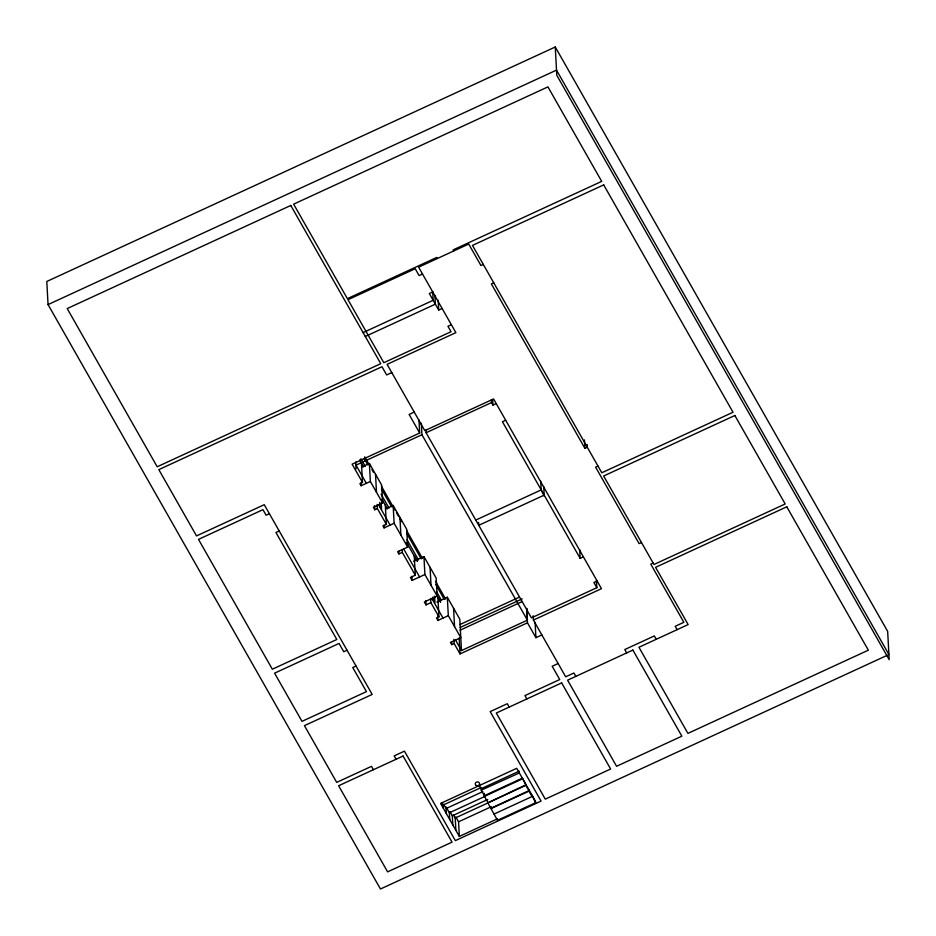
<?xml version="1.0" encoding="UTF-8"?>
<svg xmlns="http://www.w3.org/2000/svg" width="936" height="936" viewBox="0 0 936 936"><rect width="100%" height="100%" fill="white"/><g stroke="black" fill="none" stroke-linecap="round" stroke-linejoin="round"><path stroke-width="1.4" d="M555.259 46.999L556.791 75.278L889.2 659.693L887.667 631.414L555.259 46.999L46.8 281.467L48.052 304.586L380.461 889.001L887.597 655.142M48.052 304.586L556.51 70.118L888.919 654.533M422.522 274.026L419.117 275.594L415.21 268.726L347.993 299.719L383.818 362.712L451.035 331.718L447.946 326.278L451.351 324.71M483.304 264.42L480.928 265.52L468.714 244.05L418.614 267.158L455.867 332.643L387.094 364.361L424.804 430.654L493.576 398.947L601.497 588.685L533.415 620.077L565.683 676.798L573.908 673.007L575.827 676.377M432.736 291.985L429.331 293.553L438.715 310.05L442.12 308.482M363.098 332.596L433.169 300.292L432.654 291.552M365.297 336.469L435.369 304.153L434.889 295.483M493.752 282.812L491.377 283.9L584.906 448.332L587.281 447.244L587.129 444.436M391.774 372.598L386.65 374.962L381.97 366.725L158.816 469.626L196.525 535.918L264.256 504.691L372.177 694.43L304.446 725.657L336.703 782.379L371.498 766.338L373.417 769.708M414.25 412.086L409.126 414.449L419.679 433.017L352.123 464.174L362.501 482.426L359.915 483.62L361.12 485.749L370.363 481.49L369.381 463.46L361.471 467.111M421.317 423.177L421.937 434.737L356.019 465.145L366.362 483.339M596.443 580.472L596.84 587.703L531.402 617.877L426.102 432.736L491.54 402.574L491.377 399.684M491.54 402.574L492.956 405.066L496.209 403.568M356.043 468.901L355.832 461.963M269.404 513.724L266.128 515.233L262.957 509.664L198.49 539.382L272.341 669.217L336.808 639.499L275.933 532.467L279.209 530.958M505.686 420.229L502.433 421.726L580.144 558.347L583.385 556.85M369.381 463.46L381.631 485L382.613 503.041L373.382 507.289L374.786 509.757L377.372 508.564L377.149 504.445M385.62 508.95L393.155 505.475L406.715 529.32L407.675 547.104L397.636 551.737L398.888 553.936L402.293 552.369L402.141 549.631M385.316 505.183L386.357 524.359L382.953 525.927L384.076 527.892L394.115 523.259L393.155 505.475M475.769 520.077L541.207 489.902L540.739 481.233M597.987 466.058L595.612 467.146L639.101 543.605L641.476 542.517M544.19 495.132L478.752 525.307L478.589 522.417M413.7 561.284L423.938 556.569L436.188 578.109L437.159 596.068L424.359 601.965L426.032 604.902L430.888 602.655L430.665 598.478M417.07 560.699L414.227 555.715L415.291 575.219L410.424 577.465L412.109 580.414L424.909 574.517L423.938 556.569M436.936 601.988L447.303 597.215L459.81 619.187L461.483 650.555L527.401 620.158L526.781 608.599M347.045 650.227L343.769 651.737L339.054 643.442L274.587 673.171L302 721.363L366.456 691.634L352.755 667.543L356.031 666.022M440.634 601.988L437.872 597.121L438.937 616.801L436.504 617.924L437.943 620.439L448.309 615.654L447.303 597.215M460.067 624.487L519.398 597.133M460.231 627.448L522.194 598.865M460.114 630.185L522.253 601.532M448.309 615.654L460.805 637.627L450.438 642.412L451.702 644.635L454.135 643.512L453.901 639.3M597.11 580.987L593.869 582.485L596.84 587.703M653.152 563.051L650.777 564.151L683.853 622.3L675.207 626.289L677.126 629.659M454.135 643.512L460.044 653.913L527.471 622.814L526.687 608.365M527.471 622.814L535.918 637.673L541.874 634.936M558.125 663.519L552.181 666.256L559.74 679.536L524.956 695.577L526.874 698.946M443.219 808.049L443.056 805.1L481.116 787.55L481.256 790.171L484.392 795.67L522.452 778.12L525.892 784.824L487.855 802.877L497.484 820.334L535.544 802.784L535.474 801.298L516.707 768.316L440.587 803.427L459.342 836.41L497.402 818.86L497.484 820.334M519.246 771.147L481.174 788.697L479.209 785.222M481.256 790.171L519.34 772.949M446.343 813.559L446.074 808.552L482.824 791.61M487.82 802.386L484.427 796.407L522.487 778.857M449.736 819.527L449.374 812.799L484.813 796.454M452.802 824.897L452.31 815.806L487.75 799.461M487.855 802.877L525.915 785.316L525.868 784.415M455.879 830.314L455.212 818.017L488.03 802.889M459.342 836.41L458.558 821.82L491.365 806.68M490.909 808.248L528.969 790.698L525.915 785.316M490.932 808.657L528.992 791.107L528.922 789.797M453.749 250.953L453.141 249.889L601.696 181.385L547.946 86.884L293.635 204.153L347.385 298.654L436.784 257.435L437.393 258.5M656.23 639.3L654.311 635.93L624.768 649.549L626.687 652.918M421.937 434.737L527.401 620.158M509.219 707.089L507.3 703.72L490.183 711.606L541.078 801.087L455.341 840.622L404.446 751.152L394.173 755.89L396.092 759.26M364.712 456.85L369.779 465.742M371.943 469.556L373.382 472.095M381.338 486.065L395.062 510.19M396.501 512.729L398.666 516.543M400.117 519.082L401.556 521.621M406.61 530.513L422.51 558.453M435.509 581.314L445.618 599.087M364.151 458.535L367.766 464.876M381.49 489.013L391.611 506.797M406.774 533.462L421.223 558.862M435.673 584.263L444.343 599.508M360.945 458.757L365.262 466.35M381.092 494.185L389.002 508.096M406.985 539.721L418.497 559.962M436.492 591.575L441.523 600.432M424.909 574.517L437.159 596.068M359.646 459.962L363.589 466.97M381.993 499.262L387.399 508.833M406.516 542.365L417.327 561.389M436.796 595.624L440.411 601.953M370.363 481.49L382.613 503.041M394.115 523.259L407.675 547.104M378.624 504.878L390.125 525.108M403.685 548.952L419.62 576.962M431.87 598.502L443.02 618.099M455.516 640.072L461.483 650.555M377.372 508.564L386.357 524.359M402.293 552.369L415.291 575.219M430.888 602.655L438.937 616.801M528.992 791.107L532.081 796.524L494.009 814.074M535.544 802.784L532.011 795.214M455.785 816.941L458.558 821.82M453.363 814.776L455.212 818.017M449.865 811.5L452.31 815.806M445.981 806.832L449.374 812.799M443.57 804.153L446.074 808.552M441.733 802.784L443.056 805.1M541.207 489.902L544.237 496.115L543.711 486.463M584.45 439.908L584.906 448.332M579.665 549.607L580.144 558.347M535.088 622.276L535.918 637.673M533.181 615.736L533.415 620.077M492.664 399.567L492.956 405.066M484.263 793.342L484.427 796.407M459.178 638.013L460.044 653.913M438.188 300.21L438.715 310.05M453.55 608.201L454.557 626.64M451.55 641.827L451.702 644.635M437.709 616.18L437.943 620.439M425.938 429.858L426.102 432.736M434.608 596.115L434.959 602.608L433.239 599.59L433.099 596.992M430.057 567.333L431.028 585.293M418.977 420.018L419.679 433.017M425.81 600.713L426.032 604.902M411.887 576.272L412.109 580.414M399.929 517.397L400.9 535.181M398.736 551.199L398.888 553.936M383.924 525.154L384.076 527.892M381.233 503.006L381.572 509.289L379.864 506.271L379.653 502.503M375.511 474.224L376.483 492.266M374.552 505.651L374.786 509.757M361.46 463.238L362.501 482.426M360.98 482.976L361.12 485.749M290.78 205.464L67.205 308.564L157.189 466.771L380.765 363.671L290.78 205.464M603.697 184.895L472.481 245.407L601.801 472.762L733.017 412.261L603.697 184.895M734.854 415.49L603.638 476.003L653.971 564.49L785.187 503.977L734.854 415.49M786.79 506.809L655.586 567.321L688.147 624.581L638.937 647.267L687.925 733.379L868.339 650.181L786.79 506.809M403.088 756.031L338.621 785.749L387.598 871.861L452.065 842.143L403.088 756.031M561.647 682.906L496.314 713.033L545.29 799.145L610.635 769.018L561.647 682.906M632.876 650.064L567.602 680.168L616.578 766.28L681.853 736.176L632.876 650.064M476.167 785.468A2.176 1.942 -3.1 0 0 479.595 784.029A2.176 1.942 -3.1 0 0 476.518 782.11A2.176 1.942 -3.1 0 0 476.167 785.468"/></g></svg>
